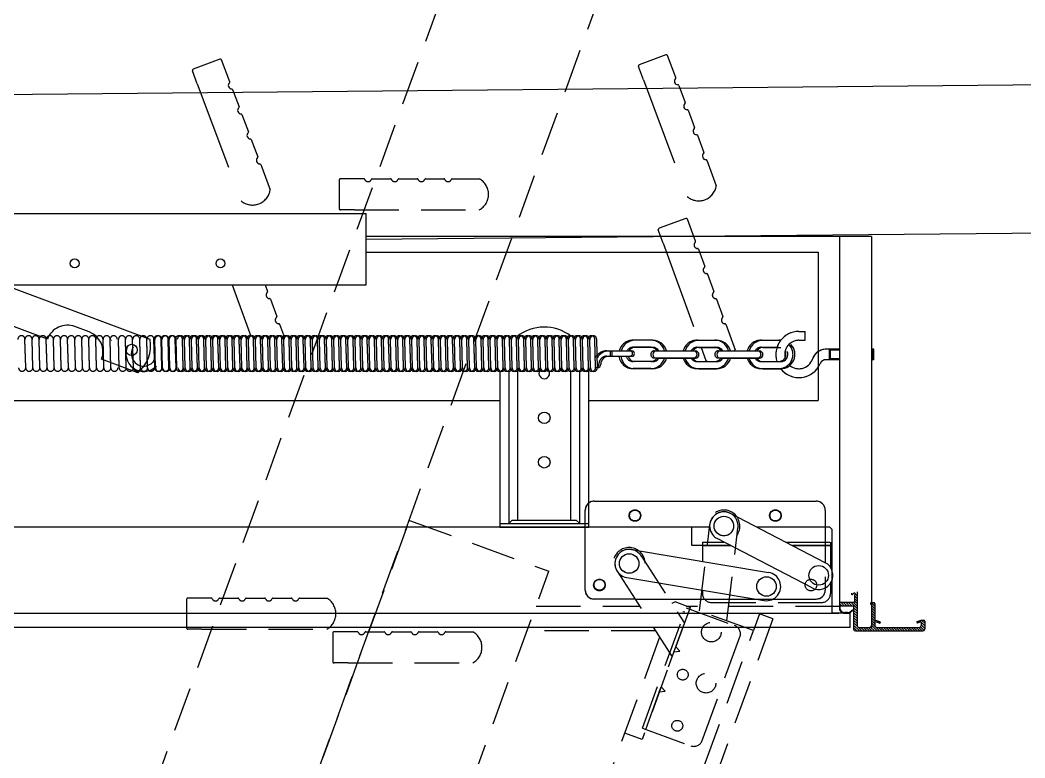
# Model space of a CAD drawing. Extents: x 216 to 4624, y 67 to 3629.
# Drawn here: x 3181 to 3746, y 2533 to 2948 of the extents above; entities that cross this region are included whole.
import ezdxf

# ---------------------------------------------------------------- set-up
doc = ezdxf.new("R2010")
doc.units = 0
doc.header["$LTSCALE"] = 100
doc.header["$MEASUREMENT"] = 0
doc.linetypes.add('DASHED', pattern=[0.75, 0.5, -0.25])
doc.linetypes.add('HIDDEN', pattern=[0.375, 0.25, -0.125])
doc.layers.get('0').update_dxf_attribs({"linetype": 'CONTINUOUS'})
doc.layers.add('SKJULT', color=7, linetype='HIDDEN')

msp = doc.modelspace()

# ---------------------------------------------------------------- linework, layer by layer
at = {"color": 7}
for p, q in [((3544.49, 2928.12), (3529.51, 2922.51)), ((3293.5, 2925.77), (3278.52, 2920.15)), ((3299.09, 2913), (3294.47, 2925.33)), ((3550.08, 2915.35), (3545.46, 2927.68)), ((4622.99, 2919.33), (3028.48, 2904.39)), ((3280.84, 2911.82), (3278.08, 2919.19)), ((3531.83, 2914.17), (3529.07, 2921.54)), ((3073.87, 2838.82), (3375.89, 2838.82)), ((3375.89, 2798.82), (3375.89, 2838.82)), ((4623.77, 2835.94), (3375.95, 2824.24)), ((3555.69, 2836.08), (3540.66, 2830.6)), ((3561.16, 2823.25), (3556.65, 2835.63)), ((3542.9, 2822.25), (3540.21, 2829.64)), ((3660.09, 2825.99), (3375.89, 2825.99)), ((3642.09, 2825.99), (3642.09, 2619.99)), ((3660.09, 2825.99), (3660.09, 2605.99)), ((3375.89, 2817.18), (3630.06, 2817.18)), ((3630.06, 2817.18), (3630.06, 2733.78)), ((3254.35, 2768.01), (3147.91, 2807.77)), ((3171.87, 2798.82), (3375.89, 2798.82)), ((3196.56, 2768.25), (3142.13, 2788.58)), ((3619.35, 2772.59), (3622.85, 2772.59)), ((3622.85, 2767.59), (3622.85, 2772.59)), ((3257.37, 2752.03), (3256.97, 2768.03)), ((3261.36, 2752.1), (3260.97, 2768.1)), ((3261.37, 2752.03), (3260.97, 2768.03)), ((3265.36, 2752.1), (3264.97, 2768.1)), ((3269.37, 2752.03), (3268.97, 2768.03)), ((3273.99, 2752.1), (3273.6, 2768.1)), ((3273.99, 2752.03), (3273.6, 2768.03)), ((3277.99, 2752.1), (3277.6, 2768.1)), ((3281.99, 2752.1), (3281.6, 2768.1)), ((3281.99, 2752.03), (3281.6, 2768.03)), ((3285.99, 2752.1), (3285.6, 2768.1)), ((3285.99, 2752.03), (3285.6, 2768.03)), ((3289.99, 2752.1), (3289.6, 2768.1)), ((3289.99, 2752.03), (3289.6, 2768.03)), ((3293.99, 2752.1), (3293.6, 2768.1)), ((3293.99, 2752.03), (3293.6, 2768.03)), ((3297.99, 2752.1), (3297.6, 2768.1)), ((3297.99, 2752.03), (3297.6, 2768.03)), ((3301.99, 2752.1), (3301.6, 2768.1)), ((3301.99, 2752.03), (3301.6, 2768.03)), ((3305.99, 2752.1), (3305.6, 2768.1)), ((3305.99, 2752.03), (3305.6, 2768.03)), ((3309.99, 2752.1), (3309.6, 2768.1)), ((3309.99, 2752.03), (3309.6, 2768.03)), ((3313.99, 2752.1), (3313.6, 2768.1)), ((3313.99, 2752.03), (3313.6, 2768.03)), ((3317.99, 2752.1), (3317.6, 2768.1)), ((3317.99, 2752.03), (3317.6, 2768.03)), ((3321.99, 2752.1), (3321.6, 2768.1)), ((3321.99, 2752.03), (3321.6, 2768.03)), ((3325.99, 2752.1), (3325.6, 2768.1)), ((3325.99, 2752.03), (3325.6, 2768.03)), ((3329.99, 2752.1), (3329.6, 2768.1)), ((3329.99, 2752.03), (3329.6, 2768.03)), ((3333.99, 2752.1), (3333.6, 2768.1)), ((3333.99, 2752.03), (3333.6, 2768.03)), ((3337.99, 2752.1), (3337.6, 2768.1)), ((3337.99, 2752.03), (3337.6, 2768.03)), ((3341.99, 2752.1), (3341.6, 2768.1)), ((3341.99, 2752.03), (3341.6, 2768.03)), ((3345.99, 2752.1), (3345.6, 2768.1)), ((3345.99, 2752.03), (3345.6, 2768.03)), ((3349.99, 2752.1), (3349.6, 2768.1)), ((3349.99, 2752.03), (3349.6, 2768.03)), ((3353.99, 2752.1), (3353.6, 2768.1)), ((3353.99, 2752.03), (3353.6, 2768.03)), ((3357.99, 2752.1), (3357.6, 2768.1)), ((3357.99, 2752.03), (3357.6, 2768.03)), ((3361.99, 2752.1), (3361.6, 2768.1)), ((3361.99, 2752.03), (3361.6, 2768.03)), ((3365.99, 2752.1), (3365.6, 2768.1)), ((3365.99, 2752.03), (3365.6, 2768.03)), ((3369.99, 2752.1), (3369.6, 2768.1)), ((3369.99, 2752.03), (3369.6, 2768.03)), ((3373.99, 2752.1), (3373.6, 2768.1)), ((3373.99, 2752.03), (3373.6, 2768.03)), ((3377.99, 2752.1), (3377.6, 2768.1)), ((3377.99, 2752.03), (3377.6, 2768.03)), ((3381.99, 2752.1), (3381.6, 2768.1)), ((3381.99, 2752.03), (3381.6, 2768.03)), ((3385.99, 2752.1), (3385.6, 2768.1)), ((3385.99, 2752.03), (3385.6, 2768.03)), ((3389.99, 2752.1), (3389.6, 2768.1)), ((3389.99, 2752.03), (3389.6, 2768.03)), ((3393.99, 2752.1), (3393.6, 2768.1)), ((3393.99, 2752.03), (3393.6, 2768.03)), ((3397.99, 2752.1), (3397.6, 2768.1)), ((3397.99, 2752.03), (3397.6, 2768.03)), ((3401.99, 2752.1), (3401.6, 2768.1)), ((3401.99, 2752.03), (3401.6, 2768.03)), ((3405.99, 2752.1), (3405.6, 2768.1)), ((3405.99, 2752.03), (3405.6, 2768.03)), ((3409.99, 2752.1), (3409.6, 2768.1)), ((3409.99, 2752.03), (3409.6, 2768.03)), ((3413.99, 2752.1), (3413.6, 2768.1)), ((3413.99, 2752.03), (3413.6, 2768.03)), ((3417.99, 2752.1), (3417.6, 2768.1)), ((3417.99, 2752.03), (3417.6, 2768.03)), ((3421.99, 2752.1), (3421.6, 2768.1)), ((3421.99, 2752.03), (3421.6, 2768.03)), ((3425.99, 2752.1), (3425.6, 2768.1)), ((3425.99, 2752.03), (3425.6, 2768.03)), ((3429.99, 2752.1), (3429.6, 2768.1)), ((3429.99, 2752.03), (3429.6, 2768.03)), ((3433.99, 2752.1), (3433.6, 2768.1)), ((3433.99, 2752.03), (3433.6, 2768.03)), ((3437.99, 2752.1), (3437.6, 2768.1)), ((3437.99, 2752.03), (3437.6, 2768.03)), ((3441.99, 2752.1), (3441.6, 2768.1)), ((3441.99, 2752.03), (3441.6, 2768.03)), ((3445.99, 2752.1), (3445.6, 2768.1)), ((3445.99, 2752.03), (3445.6, 2768.03)), ((3449.99, 2752.1), (3449.6, 2768.1)), ((3449.99, 2752.03), (3449.6, 2768.03)), ((3453.99, 2752.1), (3453.6, 2768.1)), ((3453.99, 2752.03), (3453.6, 2768.03)), ((3457.99, 2752.1), (3457.6, 2768.1)), ((3457.99, 2752.03), (3457.6, 2768.03)), ((3461.99, 2752.1), (3461.6, 2768.1)), ((3461.99, 2752.03), (3461.6, 2768.03)), ((3465.99, 2752.1), (3465.6, 2768.1)), ((3465.99, 2752.03), (3465.6, 2768.03)), ((3469.99, 2752.1), (3469.6, 2768.1)), ((3469.99, 2752.03), (3469.6, 2768.03)), ((3473.99, 2752.1), (3473.6, 2768.1)), ((3473.99, 2752.03), (3473.6, 2768.03)), ((3477.99, 2752.1), (3477.6, 2768.1)), ((3477.99, 2752.03), (3477.6, 2768.03)), ((3481.99, 2752.1), (3481.6, 2768.1)), ((3481.99, 2752.03), (3481.6, 2768.03)), ((3485.99, 2752.1), (3485.6, 2768.1)), ((3485.99, 2752.03), (3485.6, 2768.03)), ((3489.99, 2752.1), (3489.6, 2768.1)), ((3489.99, 2752.03), (3489.6, 2768.03)), ((3493.99, 2752.1), (3493.6, 2768.1)), ((3493.99, 2752.03), (3493.6, 2768.03)), ((3497.99, 2752.1), (3497.6, 2768.1)), ((3497.99, 2752.03), (3497.6, 2768.03)), ((3501.99, 2752.1), (3501.6, 2768.1)), ((3501.99, 2752.03), (3501.6, 2768.03)), ((3505.99, 2752.1), (3505.6, 2768.1)), ((3505.99, 2752.03), (3505.6, 2768.03)), ((3537.08, 2767.57), (3527.08, 2767.57)), ((3563.08, 2767.57), (3573.08, 2767.57)), ((3599.08, 2767.57), (3609.08, 2767.57)), ((3619.35, 2767.59), (3622.85, 2767.59)), ((3512.39, 2761.6), (3525.33, 2761.6)), ((3512.39, 2758.6), (3525.33, 2758.6)), ((3514.33, 2758.6), (3514.33, 2761.6)), ((3537.08, 2763.57), (3527.08, 2763.57)), ((3539.08, 2761.57), (3561.08, 2761.57)), ((3563.08, 2763.57), (3573.08, 2763.57)), ((3575.08, 2761.57), (3597.08, 2761.57)), ((3599.08, 2763.57), (3609.08, 2763.57)), ((3636.38, 2762.59), (3634.69, 2762.59)), ((3641.89, 2762.59), (3636.38, 2762.59)), ((3636.88, 2762.09), (3636.38, 2762.59)), ((3636.38, 2762.59), (3636.38, 2756.59)), ((3641.89, 2762.09), (3636.88, 2762.09)), ((3636.88, 2762.09), (3636.88, 2757.09)), ((3661.38, 2762.59), (3659.89, 2762.59)), ((3660.88, 2762.09), (3659.89, 2762.09)), ((3660.88, 2762.09), (3661.38, 2762.59)), ((3660.88, 2757.09), (3660.88, 2762.09)), ((3661.38, 2756.59), (3661.38, 2762.59)), ((3247.36, 2749.28), (3227.01, 2756.88)), ((3537.08, 2755.57), (3527.08, 2755.57)), ((3539.08, 2757.57), (3561.08, 2757.57)), ((3563.08, 2755.57), (3573.08, 2755.57)), ((3575.08, 2757.57), (3597.08, 2757.57)), ((3599.08, 2755.57), (3609.08, 2755.57)), ((3627.16, 2757.88), (3627.16, 2757.88)), ((3631.42, 2754.77), (3631.3, 2754.49)), ((3641.89, 2756.59), (3634.18, 2756.59)), ((3636.88, 2757.09), (3636.38, 2756.59)), ((3641.89, 2757.09), (3636.88, 2757.09)), ((3660.88, 2757.09), (3659.89, 2757.09)), ((3661.38, 2756.59), (3659.89, 2756.59)), ((3660.88, 2757.09), (3661.38, 2756.59)), ((3451.06, 2749.98), (3451.06, 2662.48)), ((3456.06, 2749.98), (3456.06, 2664.48)), ((3461.06, 2749.98), (3461.06, 2666.48)), ((3491.06, 2666.48), (3491.06, 2749.98)), ((3496.06, 2664.48), (3496.06, 2749.98)), ((3501.06, 2662.48), (3501.06, 2749.98)), ((3537.08, 2751.57), (3527.08, 2751.57)), ((3563.08, 2751.57), (3573.08, 2751.57)), ((3599.08, 2751.57), (3609.08, 2751.57)), ((3020.09, 2733.78), (3451.06, 2733.78)), ((3501.06, 2733.78), (3630.06, 2733.78)), ((3504.09, 2677.03), (3629.09, 2677.03)), ((3499.09, 2627.03), (3499.09, 2672.03)), ((3634.09, 2672.03), (3634.09, 2642.48)), ((3569.12, 2662.48), (2508.47, 2662.48)), ((3451.06, 2664.48), (3501.06, 2664.48)), ((3451.06, 2662.48), (3501.06, 2662.48)), ((3456.06, 2664.48), (3458.06, 2666.48)), ((3458.06, 2666.48), (3494.06, 2666.48)), ((3496.06, 2664.48), (3494.06, 2666.48)), ((3636.65, 2662.48), (3595.62, 2662.48)), ((3638.06, 2661.07), (3636.65, 2662.48)), ((3638.06, 2614.08), (3638.06, 2661.07)), ((3634.09, 2628.24), (3634.09, 2627.03)), ((3649.42, 2624.66), (3650.27, 2625.37)), ((3650.56, 2624.25), (3650.56, 2620.08)), ((3652.06, 2622.33), (3650.56, 2623.83)), ((3652.06, 2623.74), (3651.02, 2624.78)), ((3652.06, 2626.08), (3652.06, 2607.08)), ((3527.2, 2622.03), (3504.09, 2622.03)), ((3642.06, 2619.83), (3642.06, 2617.08)), ((3643.58, 2618.08), (3642.06, 2619.6)), ((3642.36, 2617.89), (3642.06, 2618.19)), ((3650.06, 2618.08), (3642.06, 2618.08)), ((3650.56, 2620.08), (3642.31, 2620.08)), ((3642.36, 2618.08), (3642.36, 2617.08)), ((3644.99, 2618.08), (3642.99, 2620.08)), ((3646.41, 2618.08), (3644.41, 2620.08)), ((3647.82, 2618.08), (3645.82, 2620.08)), ((3649.24, 2618.08), (3647.24, 2620.08)), ((3652.06, 2616.67), (3648.65, 2620.08)), ((3652.06, 2618.09), (3650.06, 2620.08)), ((3650.06, 2618.08), (3650.06, 2605.08)), ((3652.06, 2615.26), (3650.06, 2617.26)), ((3652.06, 2620.91), (3650.56, 2622.41)), ((3652.06, 2619.5), (3650.56, 2621)), ((3659.56, 2619.48), (3659.56, 2619.33)), ((3659.98, 2620.01), (3659.63, 2619.65)), ((3659.81, 2619.08), (3660.06, 2619.08)), ((3662.06, 2617.99), (3660.01, 2620.03)), ((3660.06, 2619.08), (3660.06, 2607.08)), ((3662.06, 2616.57), (3660.06, 2618.57)), ((3660.16, 2620.08), (3661.56, 2620.08)), ((3662.06, 2619.4), (3661.38, 2620.08)), ((3662.06, 2619.58), (3662.06, 2610.45)), ((3648.06, 2614.08), (3638.06, 2614.08)), ((3642.45, 2616.38), (3642.07, 2616.75)), ((3644.73, 2614.1), (3644.36, 2614.47)), ((3646.6, 2614.38), (3645.06, 2614.38)), ((3646.6, 2614.08), (3645.06, 2614.08)), ((3646.16, 2614.08), (3645.86, 2614.38)), ((3647.46, 2614.2), (3647.21, 2614.44)), ((3648.06, 2606.08), (3648.06, 2614.08)), ((3648.43, 2614.64), (3648.22, 2614.86)), ((3649.19, 2615.29), (3648.98, 2615.51)), ((3652.06, 2613.84), (3650.06, 2615.84)), ((3652.06, 2612.43), (3650.06, 2614.43)), ((3652.06, 2611.02), (3650.06, 2613.02)), ((3652.06, 2609.6), (3650.06, 2611.6)), ((3662.06, 2615.16), (3660.06, 2617.16)), ((3662.06, 2613.74), (3660.06, 2615.74)), ((3662.06, 2612.33), (3660.06, 2614.33)), ((3662.06, 2610.91), (3660.06, 2612.91)), ((3648.06, 2606.08), (2497.06, 2606.08)), ((3652.06, 2608.19), (3650.06, 2610.19)), ((3652.13, 2606.7), (3650.06, 2608.77)), ((3653.34, 2604.08), (3650.06, 2607.36)), ((3651.92, 2604.08), (3650.06, 2605.94)), ((3654.75, 2604.08), (3652.67, 2606.16)), ((3653.06, 2606.08), (3659.06, 2606.08)), ((3656.16, 2604.08), (3654.16, 2606.08)), ((3657.58, 2604.08), (3655.58, 2606.08)), ((3658.99, 2604.08), (3656.99, 2606.08)), ((3660.41, 2604.08), (3658.41, 2606.08)), ((3661.82, 2604.08), (3659.64, 2606.26)), ((3662.35, 2609.21), (3660.06, 2611.5)), ((3662.06, 2608.09), (3660.06, 2610.09)), ((3664.65, 2604.08), (3660.06, 2608.67)), ((3663.24, 2604.08), (3660.06, 2607.26)), ((3662.06, 2608.96), (3662.06, 2607.08)), ((3664.71, 2608.5), (3662.38, 2609.2)), ((3664.93, 2609.22), (3662.41, 2609.97)), ((3663.06, 2606.08), (3687.06, 2606.08)), ((3664.37, 2608.6), (3663.25, 2609.72)), ((3666.06, 2604.08), (3664.06, 2606.08)), ((3665.09, 2608.91), (3665.02, 2608.67)), ((3667.48, 2604.08), (3665.48, 2606.08)), ((3668.89, 2604.08), (3666.89, 2606.08)), ((3670.31, 2604.08), (3668.31, 2606.08)), ((3671.72, 2604.08), (3669.72, 2606.08)), ((3673.14, 2604.08), (3671.14, 2606.08)), ((3674.55, 2604.08), (3672.55, 2606.08)), ((3675.96, 2604.08), (3673.96, 2606.08)), ((3677.38, 2604.08), (3675.38, 2606.08)), ((3678.79, 2604.08), (3676.79, 2606.08)), ((3680.21, 2604.08), (3678.21, 2606.08)), ((3681.62, 2604.08), (3679.62, 2606.08)), ((3683.03, 2604.08), (3681.03, 2606.08)), ((3684.45, 2604.08), (3682.45, 2606.08)), ((3685.86, 2604.08), (3683.86, 2606.08)), ((3687.28, 2604.08), (3685.28, 2606.08)), ((3685.63, 2609.09), (3685.7, 2608.85)), ((3685.8, 2609.4), (3688.06, 2610.08)), ((3686.01, 2608.68), (3687.74, 2609.2)), ((3686.71, 2608.89), (3686.11, 2609.49)), ((3688.69, 2604.08), (3686.69, 2606.08)), ((3687.8, 2609.21), (3687.19, 2609.82)), ((3689.79, 2604.4), (3687.79, 2606.4)), ((3688.06, 2610.08), (3689.56, 2610.08)), ((3688.06, 2608.96), (3688.06, 2607.08)), ((3690.06, 2606.96), (3688.06, 2608.96)), ((3690.06, 2605.54), (3688.06, 2607.54)), ((3690.06, 2608.37), (3688.35, 2610.08)), ((3689.93, 2609.91), (3689.89, 2609.95)), ((3690.06, 2609.58), (3690.06, 2605.08)), ((3651.06, 2604.08), (3689.06, 2604.08))]:
    msp.add_line(p, q, dxfattribs=at)
at = {"color": 7, "linetype": 'DASHED'}
for p, q in [((3280.84, 2911.82), (3305.48, 2846.06)), ((3531.83, 2914.17), (3556.46, 2848.41)), ((3300.72, 2908.63), (3304.35, 2898.95)), ((3551.71, 2910.98), (3555.34, 2901.3)), ((3305.99, 2894.58), (3309.61, 2884.9)), ((3556.97, 2896.94), (3560.6, 2887.26)), ((3311.25, 2880.54), (3314.87, 2870.86)), ((3562.24, 2882.89), (3565.86, 2873.21)), ((3316.51, 2866.49), (3321.86, 2852.2)), ((3567.5, 2868.84), (3572.85, 2854.55)), ((3542.9, 2822.25), (3562.8, 2767.56)), ((3562.75, 2818.87), (3566.29, 2809.16)), ((3567.88, 2804.78), (3571.42, 2795.06)), ((3300.43, 2798.82), (3310.94, 2769.95)), ((3319.05, 2798.82), (3320.42, 2795.06)), ((3322.01, 2790.68), (3325.55, 2780.97)), ((3573.01, 2790.68), (3576.55, 2780.97)), ((3327.14, 2776.58), (3329.88, 2769.08)), ((3578.14, 2776.58), (3583.36, 2762.25)), ((3564.26, 2763.57), (3566.92, 2756.26))]:
    msp.add_line(p, q, dxfattribs=at)
at = {"color": 7, "linetype": 'HIDDEN'}
for p, q in [((3360.68, 2857.66), (3360.68, 2841.66)), ((3374.6, 2858.41), (3361.43, 2858.41)), ((3379.26, 2858.41), (3389.6, 2858.41)), ((3394.26, 2858.41), (3404.6, 2858.41)), ((3409.26, 2858.41), (3419.6, 2858.41)), ((3424.26, 2858.41), (3439.52, 2858.41)), ((3369.3, 2840.91), (3361.43, 2840.91)), ((3369.3, 2840.91), (3439.52, 2840.91)), ((3619.35, 2772.59), (3622.85, 2772.59)), ((3622.85, 2767.59), (3622.85, 2772.59)), ((3272.9, 2752.11), (3272.5, 2768.1)), ((3276.9, 2752.11), (3276.5, 2768.1)), ((3304.9, 2752.18), (3304.5, 2768.17)), ((3304.9, 2752.11), (3304.5, 2768.1)), ((3308.9, 2752.18), (3308.5, 2768.17)), ((3308.9, 2752.11), (3308.5, 2768.1)), ((3312.9, 2752.18), (3312.5, 2768.17)), ((3312.9, 2752.11), (3312.5, 2768.1)), ((3316.9, 2752.18), (3316.5, 2768.17)), ((3316.9, 2752.11), (3316.5, 2768.1)), ((3320.9, 2752.18), (3320.5, 2768.17)), ((3320.9, 2752.11), (3320.5, 2768.1)), ((3324.9, 2752.18), (3324.5, 2768.17)), ((3324.9, 2752.11), (3324.5, 2768.1)), ((3328.9, 2752.18), (3328.5, 2768.17)), ((3328.9, 2752.11), (3328.5, 2768.1)), ((3332.9, 2752.18), (3332.5, 2768.17)), ((3332.9, 2752.11), (3332.5, 2768.1)), ((3336.9, 2752.18), (3336.5, 2768.17)), ((3336.9, 2752.11), (3336.5, 2768.1)), ((3340.9, 2752.18), (3340.5, 2768.17)), ((3340.9, 2752.11), (3340.5, 2768.1)), ((3344.9, 2752.18), (3344.5, 2768.17)), ((3344.9, 2752.11), (3344.5, 2768.1)), ((3348.9, 2752.18), (3348.5, 2768.17)), ((3348.9, 2752.11), (3348.5, 2768.1)), ((3352.9, 2752.18), (3352.5, 2768.17)), ((3352.9, 2752.11), (3352.5, 2768.1)), ((3356.9, 2752.18), (3356.5, 2768.17)), ((3356.9, 2752.11), (3356.5, 2768.1)), ((3360.9, 2752.18), (3360.5, 2768.17)), ((3360.9, 2752.11), (3360.5, 2768.1)), ((3364.9, 2752.18), (3364.5, 2768.17)), ((3364.9, 2752.11), (3364.5, 2768.1)), ((3368.9, 2752.18), (3368.5, 2768.17)), ((3368.9, 2752.11), (3368.5, 2768.1)), ((3372.9, 2752.18), (3372.5, 2768.17)), ((3372.9, 2752.11), (3372.5, 2768.1)), ((3376.9, 2752.18), (3376.5, 2768.17)), ((3376.9, 2752.11), (3376.5, 2768.1)), ((3380.9, 2752.18), (3380.5, 2768.17)), ((3380.9, 2752.11), (3380.5, 2768.1)), ((3384.9, 2752.18), (3384.5, 2768.17)), ((3384.9, 2752.11), (3384.5, 2768.1)), ((3388.9, 2752.18), (3388.5, 2768.17)), ((3388.9, 2752.11), (3388.5, 2768.1)), ((3392.9, 2752.18), (3392.5, 2768.17)), ((3392.9, 2752.11), (3392.5, 2768.1)), ((3396.9, 2752.18), (3396.5, 2768.17)), ((3396.9, 2752.11), (3396.5, 2768.1)), ((3400.9, 2752.18), (3400.5, 2768.17)), ((3400.9, 2752.11), (3400.5, 2768.1)), ((3404.9, 2752.18), (3404.5, 2768.17)), ((3404.9, 2752.11), (3404.5, 2768.1)), ((3408.9, 2752.18), (3408.5, 2768.17)), ((3408.9, 2752.11), (3408.5, 2768.1)), ((3412.9, 2752.18), (3412.5, 2768.17)), ((3412.9, 2752.11), (3412.5, 2768.1)), ((3416.9, 2752.18), (3416.5, 2768.17)), ((3416.9, 2752.11), (3416.5, 2768.1)), ((3420.9, 2752.18), (3420.5, 2768.17)), ((3420.9, 2752.11), (3420.5, 2768.1)), ((3424.9, 2752.18), (3424.5, 2768.17)), ((3424.9, 2752.11), (3424.5, 2768.1)), ((3428.9, 2752.18), (3428.5, 2768.17)), ((3428.9, 2752.11), (3428.5, 2768.1)), ((3432.9, 2752.18), (3432.5, 2768.17)), ((3432.9, 2752.11), (3432.5, 2768.1)), ((3436.9, 2752.18), (3436.5, 2768.17)), ((3436.9, 2752.11), (3436.5, 2768.1)), ((3440.9, 2752.18), (3440.5, 2768.17)), ((3440.9, 2752.11), (3440.5, 2768.1)), ((3444.9, 2752.18), (3444.5, 2768.17)), ((3444.9, 2752.11), (3444.5, 2768.1)), ((3448.9, 2752.18), (3448.5, 2768.17)), ((3448.9, 2752.11), (3448.5, 2768.1)), ((3452.9, 2752.18), (3452.5, 2768.17)), ((3452.9, 2752.11), (3452.5, 2768.1)), ((3456.9, 2752.18), (3456.5, 2768.17)), ((3456.9, 2752.11), (3456.5, 2768.1)), ((3460.9, 2752.18), (3460.5, 2768.17)), ((3460.9, 2752.11), (3460.5, 2768.1)), ((3464.9, 2752.18), (3464.5, 2768.17)), ((3464.9, 2752.11), (3464.5, 2768.1)), ((3468.9, 2752.18), (3468.5, 2768.17)), ((3468.9, 2752.11), (3468.5, 2768.1)), ((3472.9, 2752.18), (3472.5, 2768.17)), ((3472.9, 2752.11), (3472.5, 2768.1)), ((3476.9, 2752.18), (3476.5, 2768.17)), ((3476.9, 2752.11), (3476.5, 2768.1)), ((3480.9, 2752.18), (3480.5, 2768.17)), ((3480.9, 2752.11), (3480.5, 2768.1)), ((3484.9, 2752.18), (3484.5, 2768.17)), ((3484.9, 2752.11), (3484.5, 2768.1)), ((3488.9, 2752.18), (3488.5, 2768.17)), ((3488.9, 2752.11), (3488.5, 2768.1)), ((3492.9, 2752.18), (3492.5, 2768.17)), ((3492.9, 2752.11), (3492.5, 2768.1)), ((3496.9, 2752.18), (3496.5, 2768.17)), ((3496.9, 2752.11), (3496.5, 2768.1)), ((3500.9, 2752.18), (3500.5, 2768.17)), ((3500.9, 2752.11), (3500.5, 2768.1)), ((3504.9, 2752.18), (3504.5, 2768.17)), ((3504.9, 2752.11), (3504.5, 2768.1)), ((3535.99, 2767.64), (3525.99, 2767.64)), ((3561.99, 2767.64), (3571.99, 2767.64)), ((3597.99, 2767.64), (3607.99, 2767.64)), ((3619.35, 2767.59), (3622.85, 2767.59)), ((3511.3, 2761.68), (3524.24, 2761.68)), ((3511.3, 2758.68), (3524.24, 2758.68)), ((3513.24, 2758.68), (3513.24, 2761.68)), ((3535.99, 2763.64), (3525.99, 2763.64)), ((3537.99, 2761.64), (3559.99, 2761.64)), ((3561.99, 2763.64), (3571.99, 2763.64)), ((3573.99, 2761.64), (3595.99, 2761.64)), ((3597.99, 2763.64), (3607.99, 2763.64)), ((3636.38, 2762.59), (3634.69, 2762.59)), ((3641.89, 2762.59), (3636.38, 2762.59)), ((3636.88, 2762.09), (3636.38, 2762.59)), ((3636.38, 2762.59), (3636.38, 2756.59)), ((3641.89, 2762.09), (3636.88, 2762.09)), ((3636.88, 2762.09), (3636.88, 2757.09)), ((3661.38, 2762.59), (3659.89, 2762.59)), ((3660.88, 2762.09), (3659.89, 2762.09)), ((3660.88, 2762.09), (3661.38, 2762.59)), ((3660.88, 2757.09), (3660.88, 2762.09)), ((3661.38, 2756.59), (3661.38, 2762.59)), ((3535.99, 2755.64), (3525.99, 2755.64)), ((3537.99, 2757.64), (3559.99, 2757.64)), ((3561.99, 2755.64), (3571.99, 2755.64)), ((3573.99, 2757.64), (3595.99, 2757.64)), ((3597.99, 2755.64), (3607.99, 2755.64)), ((3627.16, 2757.88), (3627.16, 2757.88)), ((3631.42, 2754.77), (3631.3, 2754.49)), ((3641.89, 2756.59), (3634.18, 2756.59)), ((3636.88, 2757.09), (3636.38, 2756.59)), ((3641.89, 2757.09), (3636.88, 2757.09)), ((3660.88, 2757.09), (3659.89, 2757.09)), ((3661.38, 2756.59), (3659.89, 2756.59)), ((3660.88, 2757.09), (3661.38, 2756.59)), ((3535.99, 2751.64), (3525.99, 2751.64)), ((3561.99, 2751.64), (3571.99, 2751.64)), ((3597.99, 2751.64), (3607.99, 2751.64)), ((3504.09, 2677.03), (3629.09, 2677.03)), ((3499.09, 2627.03), (3499.09, 2672.03)), ((3634.09, 2672.03), (3634.09, 2627.03)), ((3527.2, 2622.03), (3504.09, 2622.03)), ((3580.3, 2622.03), (3629.09, 2622.03)), ((3642.06, 2619.83), (3642.06, 2617.08)), ((3643.58, 2618.08), (3642.06, 2619.6)), ((3642.36, 2617.89), (3642.06, 2618.19)), ((3642.36, 2618.08), (3642.36, 2617.08)), ((3644.99, 2618.08), (3642.99, 2620.08)), ((3646.41, 2618.08), (3644.41, 2620.08)), ((3469.97, 2614.08), (3532.35, 2614.08)), ((3579.36, 2614.08), (3645.06, 2614.08)), ((3642.45, 2616.38), (3642.07, 2616.75)), ((3644.73, 2614.1), (3644.36, 2614.47)), ((3646.6, 2614.38), (3645.06, 2614.38)), ((3646.6, 2614.08), (3645.06, 2614.08)), ((3646.16, 2614.08), (3645.86, 2614.38))]:
    msp.add_line(p, q, dxfattribs=at)
at = {"color": 7, "linetype": 'CONTINUOUS'}
for p, q in [((3219.97, 2772.32), (3212, 2775.29)), ((3634.14, 2642.46), (3580.79, 2670.19)), ((3626.76, 2628.26), (3573.41, 2655.99)), ((3525.13, 2649.88), (3602.25, 2636.99)), ((3522.49, 2634.1), (3599.82, 2621.17)), ((3527.2, 2622.03), (3594.7, 2622.03)), ((3604.84, 2622.03), (3629.09, 2622.03)), ((2507.06, 2614.08), (3638.06, 2614.08)), ((3645.06, 2614.08), (3648.06, 2614.08))]:
    msp.add_line(p, q, dxfattribs=at)
at = {"color": 7}
for centre, radius in [((3211.89, 2810.82), 2.5), ((3293.89, 2810.82), 2.5), ((3243.88, 2762.16), 3.15), ((3476.06, 2723.98), 3.25), ((3476.06, 2698.98), 3.25), ((3527.09, 2668.99), 3.25), ((3577.1, 2663.09), 5.5), ((3606.09, 2668.99), 3.25), ((3523.81, 2641.99), 5.5), ((3630.45, 2635.36), 5.5), ((3601.06, 2629.08), 5.5), ((3507.09, 2629.89), 3.25)]:
    msp.add_circle(centre, radius, dxfattribs=at)
at = {"color": 7, "linetype": 'HIDDEN'}
for centre, radius in [((3527.09, 2668.99), 3.25), ((3527.09, 2668.99), 3.05), ((3577.1, 2663.09), 5.5), ((3606.09, 2668.99), 3.25), ((3606.09, 2668.99), 3.05), ((3523.81, 2641.99), 5.5), ((3507.09, 2629.89), 3.25), ((3507.09, 2630.03), 3.05), ((3626.09, 2629.89), 3.25), ((3626.09, 2629.89), 3.25)]:
    msp.add_circle(centre, radius, dxfattribs=at)
at = {"color": 7}
for centre, radius, start, end in [((3544.75, 2927.42), 0.75, 20.5371, 110.5371), ((3293.77, 2925.07), 0.75, 20.5371, 110.5371), ((3529.77, 2921.81), 0.75, 110.5371, 200.5371), ((3278.78, 2919.45), 0.75, 110.5371, 200.5371), ((3555.95, 2835.37), 0.75, 20, 110), ((3540.91, 2829.9), 0.75, 110, 200), ((3207.81, 2764.05), 12, 69.5195, 159.5195), ((3215.77, 2761.08), 12, 339.5195, 69.5195), ((3258.97, 2768.06), 2, 1, 181), ((3262.97, 2768.06), 2, 1, 181), ((3266.97, 2768.06), 2, 1, 181), ((3271.6, 2768.06), 2, 1, 181), ((3275.6, 2768.06), 2, 1, 181), ((3279.6, 2768.06), 2, 1, 181), ((3283.6, 2768.06), 2, 1, 181), ((3287.6, 2768.06), 2, 1, 181), ((3291.6, 2768.06), 2, 1, 181), ((3295.6, 2768.06), 2, 1, 181), ((3299.6, 2768.06), 2, 1, 181), ((3303.6, 2768.06), 2, 1, 181), ((3307.6, 2768.06), 2, 1, 181), ((3311.6, 2768.06), 2, 1, 181), ((3315.6, 2768.06), 2, 1, 181), ((3319.6, 2768.06), 2, 1, 181), ((3323.6, 2768.06), 2, 1, 181), ((3327.6, 2768.06), 2, 1, 181), ((3331.6, 2768.06), 2, 1, 181), ((3335.6, 2768.06), 2, 1, 181), ((3339.6, 2768.06), 2, 1, 181), ((3343.6, 2768.06), 2, 1, 181), ((3347.6, 2768.06), 2, 1, 181), ((3351.6, 2768.06), 2, 1, 181), ((3355.6, 2768.06), 2, 1, 181), ((3359.6, 2768.06), 2, 1, 181), ((3363.6, 2768.06), 2, 1, 181), ((3367.6, 2768.06), 2, 1, 181), ((3371.6, 2768.06), 2, 1, 181), ((3375.6, 2768.06), 2, 1, 181), ((3379.6, 2768.06), 2, 1, 181), ((3383.6, 2768.06), 2, 1, 181), ((3387.6, 2768.06), 2, 1, 181), ((3391.6, 2768.06), 2, 1, 181), ((3395.6, 2768.06), 2, 1, 181), ((3399.6, 2768.06), 2, 1, 181), ((3403.6, 2768.06), 2, 1, 181), ((3407.6, 2768.06), 2, 1, 181), ((3411.6, 2768.06), 2, 1, 181), ((3415.6, 2768.06), 2, 1, 181), ((3419.6, 2768.06), 2, 1, 181), ((3423.6, 2768.06), 2, 1, 181), ((3427.6, 2768.06), 2, 1, 181), ((3431.6, 2768.06), 2, 1, 181), ((3435.6, 2768.06), 2, 1, 181), ((3439.6, 2768.06), 2, 1, 181), ((3443.6, 2768.06), 2, 1, 181), ((3447.6, 2768.06), 2, 1, 181), ((3451.6, 2768.06), 2, 1, 181), ((3455.6, 2768.06), 2, 1, 181), ((3459.6, 2768.06), 2, 1, 181), ((3476.06, 2749.98), 25, 53.1573, 127.8457), ((3463.6, 2768.06), 2, 1, 181), ((3467.6, 2768.06), 2, 1, 181), ((3471.6, 2768.06), 2, 1, 181), ((3475.6, 2768.06), 2, 1, 181), ((3479.6, 2768.06), 2, 1, 181), ((3483.6, 2768.06), 2, 1, 181), ((3487.6, 2768.06), 2, 1, 181), ((3491.6, 2768.06), 2, 1, 181), ((3495.6, 2768.06), 2, 1, 181), ((3499.6, 2768.06), 2, 1, 181), ((3503.6, 2768.06), 2, 1, 181), ((3619.35, 2759.59), 13, 90, 197.6807), ((3250.72, 2760.06), 10, 153.4038, 315.5083), ((3234.63, 2764.71), 20, 309.5195, 9.5195), ((3527.08, 2759.57), 8, 90, 165.2846), ((3537.08, 2759.57), 8, 14.4775, 90), ((3563.08, 2759.57), 8, 90, 165.5225), ((3573.08, 2759.57), 8, 14.4775, 90), ((3599.08, 2759.57), 8, 90, 165.5225), ((3607.99, 2759.64), 8, 82.135, 90), ((3609.08, 2759.57), 8, 270, 44.5036), ((3619.35, 2759.59), 8, 90, 192.8106), ((3250.72, 2760.06), 7, 147.7451, 337.8123), ((3512.39, 2754.1), 7.5, 90, 150.7099), ((3512.39, 2754.1), 4.5, 90, 180.6154), ((3527.08, 2759.57), 8, 186.9488, 270), ((3527.08, 2759.57), 4, 194.0025, 270), ((3527.08, 2759.57), 4, 90, 149.467), ((3525.33, 2760.1), 1.5, 270, 90), ((3537.08, 2759.57), 4, 30, 90), ((3539.08, 2759.57), 2, 90, 270), ((3563.08, 2759.57), 4, 90, 150), ((3561.08, 2759.57), 2, 270, 90), ((3573.08, 2759.57), 4, 30, 90), ((3575.08, 2759.57), 2, 90, 270), ((3599.08, 2759.57), 4, 90, 150), ((3597.08, 2759.57), 2, 270, 90), ((3609.08, 2759.57), 4, 270, 26.6327), ((3634.69, 2754.39), 8.2, 90, 161.2773), ((3505.89, 2754.07), 2, 272.7915, 1), ((3537.08, 2759.57), 8, 270, 345.5225), ((3537.08, 2759.57), 4, 270, 330), ((3563.08, 2759.57), 8, 194.4775, 270), ((3563.08, 2759.57), 4, 210, 270), ((3573.08, 2759.57), 8, 270, 345.5225), ((3573.08, 2759.57), 4, 270, 330), ((3599.08, 2759.57), 8, 194.4775, 270), ((3599.08, 2759.57), 4, 210, 270), ((3619.35, 2759.59), 13, 217.3266, 336.8718), ((3619.35, 2759.59), 8, 224.5036, 341.2773), ((3634.18, 2753.59), 3, 90, 156.8718), ((3259.37, 2752.07), 2, 181, 1), ((3263.37, 2752.07), 2, 181, 1), ((3267.37, 2752.07), 2, 181, 1), ((3271.99, 2752.07), 2, 181, 1), ((3275.99, 2752.07), 2, 181, 1), ((3279.99, 2752.07), 2, 181, 1), ((3283.99, 2752.07), 2, 181, 1), ((3287.99, 2752.07), 2, 181, 1), ((3291.99, 2752.07), 2, 181, 1), ((3295.99, 2752.07), 2, 181, 1), ((3299.99, 2752.07), 2, 181, 1), ((3303.99, 2752.07), 2, 181, 1), ((3307.99, 2752.07), 2, 181, 1), ((3311.99, 2752.07), 2, 181, 1), ((3315.99, 2752.07), 2, 181, 1), ((3319.99, 2752.07), 2, 181, 1), ((3323.99, 2752.07), 2, 181, 1), ((3327.99, 2752.07), 2, 181, 1), ((3331.99, 2752.07), 2, 181, 1), ((3335.99, 2752.07), 2, 181, 1), ((3339.99, 2752.07), 2, 181, 1), ((3343.99, 2752.07), 2, 181, 1), ((3347.99, 2752.07), 2, 181, 1), ((3351.99, 2752.07), 2, 181, 1), ((3355.99, 2752.07), 2, 181, 1), ((3359.99, 2752.07), 2, 181, 1), ((3363.99, 2752.07), 2, 181, 1), ((3367.99, 2752.07), 2, 181, 1), ((3371.99, 2752.07), 2, 181, 1), ((3375.99, 2752.07), 2, 181, 1), ((3379.99, 2752.07), 2, 181, 1), ((3383.99, 2752.07), 2, 181, 1), ((3387.99, 2752.07), 2, 181, 1), ((3391.99, 2752.07), 2, 181, 1), ((3395.99, 2752.07), 2, 181, 1), ((3399.99, 2752.07), 2, 181, 1), ((3403.99, 2752.07), 2, 181, 1), ((3407.99, 2752.07), 2, 181, 1), ((3411.99, 2752.07), 2, 181, 1), ((3415.99, 2752.07), 2, 181, 1), ((3419.99, 2752.07), 2, 181, 1), ((3423.99, 2752.07), 2, 181, 1), ((3427.99, 2752.07), 2, 181, 1), ((3431.99, 2752.07), 2, 181, 1), ((3435.99, 2752.07), 2, 181, 1), ((3439.99, 2752.07), 2, 181, 1), ((3443.99, 2752.07), 2, 181, 1), ((3447.99, 2752.07), 2, 181, 1), ((3451.99, 2752.07), 2, 181, 1), ((3476.06, 2749.98), 25, 179.2697, 180), ((3455.99, 2752.07), 2, 181, 1), ((3476.06, 2749.98), 20, 179.7448, 180), ((3459.99, 2752.07), 2, 181, 1), ((3476.06, 2749.98), 15, 178.4763, 180), ((3463.99, 2752.07), 2, 181, 1), ((3467.99, 2752.07), 2, 181, 1), ((3471.99, 2752.07), 2, 181, 1), ((3476.06, 2748.98), 3, 129.5346, 52.899), ((3475.99, 2752.07), 2, 181, 1), ((3479.99, 2752.07), 2, 181, 1), ((3483.99, 2752.07), 2, 181, 1), ((3487.99, 2752.07), 2, 181, 1), ((3491.99, 2752.07), 2, 181, 1), ((3476.06, 2749.98), 15, 360, 1.2282), ((3495.99, 2752.07), 2, 181, 1), ((3476.06, 2749.98), 20, 360, 0.2552), ((3499.99, 2752.07), 2, 181, 1), ((3476.06, 2749.98), 25, 360, 0.902), ((3503.99, 2752.07), 2, 181, 1), ((3504.09, 2672.03), 5, 90, 180), ((3629.09, 2672.03), 5, 0, 90), ((3577.1, 2663.09), 8, 58.7742, 238.7742), ((3504.09, 2627.03), 5, 180, 270), ((3629.09, 2627.03), 5, 270, 0), ((3649.18, 2624.95), 0.375, 129.6616, 309.6616), ((3650.56, 2624.96), 0.5, 289.4712, 124.7965), ((3650.81, 2624.25), 0.25, 109.4712, 180), ((3642.31, 2619.83), 0.25, 90, 180), ((3659.81, 2619.48), 0.25, 135, 180), ((3659.81, 2619.33), 0.25, 180, 270), ((3660.16, 2619.83), 0.25, 90, 135), ((3661.56, 2619.58), 0.5, 0, 90), ((3645.06, 2617.08), 3, 180, 270), ((3645.06, 2617.08), 2.7, 180, 270), ((3646.6, 2617.38), 3, 270, 319.4033), ((3646.6, 2617.38), 3.3, 270, 319.0865), ((3649.56, 2614.7), 1, 60, 133.1462), ((3649.56, 2614.7), 0.7, 44.4153, 131.9548), ((3653.06, 2607.08), 1, 180, 270), ((3659.06, 2607.08), 1, 270, 0), ((3662.56, 2610.45), 0.5, 180, 253.3008), ((3662.31, 2608.96), 0.25, 73.3008, 180), ((3663.06, 2607.08), 1, 180, 270), ((3664.78, 2608.74), 0.25, 253.3008, 343.3008), ((3664.85, 2608.98), 0.25, 343.3008, 73.3008), ((3685.87, 2609.16), 0.25, 106.6992, 196.6992), ((3685.94, 2608.92), 0.25, 196.6992, 286.6992), ((3687.06, 2607.08), 1, 270, 360), ((3687.81, 2608.96), 0.25, 0, 106.6992), ((3689.56, 2609.58), 0.5, 360, 90), ((3651.06, 2605.08), 1, 180, 270), ((3689.06, 2605.08), 1, 270, 360)]:
    msp.add_arc(centre, radius, start, end, dxfattribs=at)
at = {"color": 7, "linetype": 'CONTINUOUS'}
for centre, radius, start, end in [((3300.28, 2910.95), 2, 131.6373, 269.4369), ((3298.62, 2912.82), 0.5, 311.6373, 20.5371), ((3551.27, 2913.31), 2, 131.6373, 269.4369), ((3549.61, 2915.17), 0.5, 311.6373, 20.5371), ((3551.24, 2910.81), 0.5, 20.5371, 89.4369), ((3300.26, 2908.45), 0.5, 20.5371, 89.4369), ((3556.53, 2899.26), 2, 131.6373, 269.4369), ((3554.87, 2901.13), 0.5, 311.6373, 20.5371), ((3305.54, 2896.91), 2, 131.6373, 269.4369), ((3303.88, 2898.78), 0.5, 311.6373, 20.5371), ((3305.52, 2894.41), 0.5, 20.5371, 89.4369), ((3556.51, 2896.76), 0.5, 20.5371, 89.4369), ((3310.8, 2882.86), 2, 131.6373, 269.4369), ((3309.14, 2884.73), 0.5, 311.6373, 20.5371), ((3561.79, 2885.21), 2, 131.6373, 269.4369), ((3560.13, 2887.08), 0.5, 311.6373, 20.5371), ((3561.77, 2882.71), 0.5, 20.5371, 89.4369), ((3310.78, 2880.36), 0.5, 20.5371, 89.4369), ((3567.06, 2871.17), 2, 131.6373, 269.4369), ((3565.39, 2873.03), 0.5, 311.6373, 20.5371), ((3316.07, 2868.81), 2, 131.6373, 269.4369), ((3314.41, 2870.68), 0.5, 311.6373, 20.5371), ((3316.04, 2866.31), 0.5, 20.5371, 89.4369), ((3567.03, 2868.67), 0.5, 20.5371, 89.4369), ((3523.81, 2641.99), 8, 80.5099, 260.5099), ((3630.45, 2635.36), 8, 242.5349, 62.5349), ((3601.06, 2629.08), 8, 261.0747, 81.4368)]:
    msp.add_arc(centre, radius, start, end, dxfattribs=at)
at = {"color": 7, "linetype": 'HIDDEN'}
for centre, radius, start, end in [((3361.43, 2857.66), 0.75, 90, 180), ((3374.6, 2857.91), 0.5, 21.1002, 90), ((3376.93, 2858.81), 2, 201.1002, 338.8998), ((3379.26, 2857.91), 0.5, 90, 158.8998), ((3389.6, 2857.91), 0.5, 21.1002, 90), ((3391.93, 2858.81), 2, 201.1002, 338.8998), ((3394.26, 2857.91), 0.5, 90, 158.8998), ((3404.6, 2857.91), 0.5, 21.1002, 90), ((3406.93, 2858.81), 2, 201.1002, 338.8998), ((3409.26, 2857.91), 0.5, 90, 158.8998), ((3419.6, 2857.91), 0.5, 21.1002, 90), ((3421.93, 2858.81), 2, 201.1002, 338.8998), ((3424.26, 2857.91), 0.5, 90, 158.8998), ((3434.68, 2849.66), 10, 298.955, 61.045), ((3361.43, 2841.66), 0.75, 180, 270), ((3270.5, 2768.14), 2, 1, 181), ((3274.5, 2768.14), 2, 1, 181), ((3278.5, 2768.14), 2, 1, 181), ((3282.5, 2768.14), 2, 1, 181), ((3286.5, 2768.14), 2, 1, 181), ((3290.5, 2768.14), 2, 1, 181), ((3294.5, 2768.14), 2, 1, 181), ((3298.5, 2768.14), 2, 1, 181), ((3302.5, 2768.14), 2, 1, 181), ((3306.5, 2768.14), 2, 1, 181), ((3310.5, 2768.14), 2, 1, 181), ((3314.5, 2768.14), 2, 1, 181), ((3318.5, 2768.14), 2, 1, 181), ((3322.5, 2768.14), 2, 1, 181), ((3326.5, 2768.14), 2, 1, 181), ((3330.5, 2768.14), 2, 1, 181), ((3334.5, 2768.14), 2, 1, 181), ((3338.5, 2768.14), 2, 1, 181), ((3342.5, 2768.14), 2, 1, 181), ((3346.5, 2768.14), 2, 1, 181), ((3350.5, 2768.14), 2, 1, 181), ((3354.5, 2768.14), 2, 1, 181), ((3358.5, 2768.14), 2, 1, 181), ((3362.5, 2768.14), 2, 1, 181), ((3366.5, 2768.14), 2, 1, 181), ((3370.5, 2768.14), 2, 1, 181), ((3374.5, 2768.14), 2, 1, 181), ((3378.5, 2768.14), 2, 1, 181), ((3382.5, 2768.14), 2, 1, 181), ((3386.5, 2768.14), 2, 1, 181), ((3390.5, 2768.14), 2, 1, 181), ((3394.5, 2768.14), 2, 1, 181), ((3398.5, 2768.14), 2, 1, 181), ((3402.5, 2768.14), 2, 1, 181), ((3406.5, 2768.14), 2, 1, 181), ((3410.5, 2768.14), 2, 1, 181), ((3414.5, 2768.14), 2, 1, 181), ((3418.5, 2768.14), 2, 1, 181), ((3422.5, 2768.14), 2, 1, 181), ((3426.5, 2768.14), 2, 1, 181), ((3430.5, 2768.14), 2, 1, 181), ((3434.5, 2768.14), 2, 1, 181), ((3438.5, 2768.14), 2, 1, 181), ((3442.5, 2768.14), 2, 1, 181), ((3446.5, 2768.14), 2, 1, 181), ((3450.5, 2768.14), 2, 1, 181), ((3454.5, 2768.14), 2, 1, 181), ((3458.5, 2768.14), 2, 1, 181), ((3462.5, 2768.14), 2, 1, 181), ((3466.5, 2768.14), 2, 1, 181), ((3470.5, 2768.14), 2, 1, 181), ((3474.5, 2768.14), 2, 1, 181), ((3478.5, 2768.14), 2, 1, 181), ((3482.5, 2768.14), 2, 1, 181), ((3486.5, 2768.14), 2, 1, 181), ((3490.5, 2768.14), 2, 1, 181), ((3494.5, 2768.14), 2, 1, 181), ((3498.5, 2768.14), 2, 1, 181), ((3502.5, 2768.14), 2, 1, 181), ((3619.35, 2759.59), 13, 90, 197.6807), ((3525.99, 2759.64), 8, 90, 165.2846), ((3535.99, 2759.64), 8, 14.4775, 90), ((3561.99, 2759.64), 8, 90, 165.5225), ((3571.99, 2759.64), 8, 14.4775, 90), ((3597.99, 2759.64), 8, 90, 165.5225), ((3607.99, 2759.64), 8, 82.135, 90), ((3607.99, 2759.64), 8, 270, 44.5036), ((3619.35, 2759.59), 8, 90, 192.8106), ((3511.3, 2754.18), 7.5, 90, 150.7099), ((3511.3, 2754.18), 4.5, 90, 180.6154), ((3525.99, 2759.64), 8, 186.9488, 270), ((3525.99, 2759.64), 4, 194.0025, 270), ((3525.99, 2759.64), 4, 90, 149.467), ((3524.24, 2760.18), 1.5, 270, 90), ((3535.99, 2759.64), 4, 30, 90), ((3537.99, 2759.64), 2, 90, 270), ((3561.99, 2759.64), 4, 90, 150), ((3559.99, 2759.64), 2, 270, 90), ((3571.99, 2759.64), 4, 30, 90), ((3573.99, 2759.64), 2, 90, 270), ((3597.99, 2759.64), 4, 90, 150), ((3595.99, 2759.64), 2, 270, 90), ((3607.99, 2759.64), 4, 270, 26.6327), ((3634.69, 2754.39), 8.2, 90, 161.2773), ((3504.8, 2754.14), 2, 272.7915, 1), ((3535.99, 2759.64), 8, 270, 345.5225), ((3535.99, 2759.64), 4, 270, 330), ((3561.99, 2759.64), 8, 194.4775, 270), ((3561.99, 2759.64), 4, 210, 270), ((3571.99, 2759.64), 8, 270, 345.5225), ((3571.99, 2759.64), 4, 270, 330), ((3597.99, 2759.64), 8, 194.4775, 270), ((3597.99, 2759.64), 4, 210, 270), ((3619.35, 2759.59), 13, 217.3266, 336.8718), ((3619.35, 2759.59), 8, 224.5036, 341.2773), ((3634.18, 2753.59), 3, 90, 156.8718), ((3266.9, 2752.14), 2, 181, 1), ((3270.9, 2752.14), 2, 181, 1), ((3274.9, 2752.14), 2, 181, 1), ((3278.9, 2752.14), 2, 181, 1), ((3282.9, 2752.14), 2, 181, 1), ((3286.9, 2752.14), 2, 181, 1), ((3290.9, 2752.14), 2, 181, 1), ((3294.9, 2752.14), 2, 181, 1), ((3298.9, 2752.14), 2, 181, 1), ((3302.9, 2752.14), 2, 181, 1), ((3306.9, 2752.14), 2, 181, 1), ((3310.9, 2752.14), 2, 181, 1), ((3314.9, 2752.14), 2, 181, 1), ((3318.9, 2752.14), 2, 181, 1), ((3322.9, 2752.14), 2, 181, 1), ((3326.9, 2752.14), 2, 181, 1), ((3330.9, 2752.14), 2, 181, 1), ((3334.9, 2752.14), 2, 181, 1), ((3338.9, 2752.14), 2, 181, 1), ((3342.9, 2752.14), 2, 181, 1), ((3346.9, 2752.14), 2, 181, 1), ((3350.9, 2752.14), 2, 181, 1), ((3354.9, 2752.14), 2, 181, 1), ((3358.9, 2752.14), 2, 181, 1), ((3362.9, 2752.14), 2, 181, 1), ((3366.9, 2752.14), 2, 181, 1), ((3370.9, 2752.14), 2, 181, 1), ((3374.9, 2752.14), 2, 181, 1), ((3378.9, 2752.14), 2, 181, 1), ((3382.9, 2752.14), 2, 181, 1), ((3386.9, 2752.14), 2, 181, 1), ((3390.9, 2752.14), 2, 181, 1), ((3394.9, 2752.14), 2, 181, 1), ((3398.9, 2752.14), 2, 181, 1), ((3402.9, 2752.14), 2, 181, 1), ((3406.9, 2752.14), 2, 181, 1), ((3410.9, 2752.14), 2, 181, 1), ((3414.9, 2752.14), 2, 181, 1), ((3418.9, 2752.14), 2, 181, 1), ((3422.9, 2752.14), 2, 181, 1), ((3426.9, 2752.14), 2, 181, 1), ((3430.9, 2752.14), 2, 181, 1), ((3434.9, 2752.14), 2, 181, 1), ((3438.9, 2752.14), 2, 181, 1), ((3442.9, 2752.14), 2, 181, 1), ((3446.9, 2752.14), 2, 181, 1), ((3450.9, 2752.14), 2, 181, 1), ((3454.9, 2752.14), 2, 181, 1), ((3458.9, 2752.14), 2, 181, 1), ((3462.9, 2752.14), 2, 181, 1), ((3466.9, 2752.14), 2, 181, 1), ((3470.9, 2752.14), 2, 181, 1), ((3474.9, 2752.14), 2, 181, 1), ((3478.9, 2752.14), 2, 181, 1), ((3482.9, 2752.14), 2, 181, 1), ((3486.9, 2752.14), 2, 181, 1), ((3490.9, 2752.14), 2, 181, 1), ((3494.9, 2752.14), 2, 181, 1), ((3498.9, 2752.14), 2, 181, 1), ((3502.9, 2752.14), 2, 181, 1), ((3504.09, 2672.03), 5, 90, 180), ((3629.09, 2672.03), 5, 0, 90), ((3577.1, 2663.09), 8, 349.5042, 169.5042), ((3504.09, 2627.03), 5, 180, 270), ((3629.09, 2627.03), 5, 270, 0), ((3642.31, 2619.83), 0.25, 90, 180), ((3645.06, 2617.08), 3, 180, 270), ((3645.06, 2617.08), 2.7, 180, 270)]:
    msp.add_arc(centre, radius, start, end, dxfattribs=at)
at = {"color": 7, "linetype": 'DASHED'}
for centre, radius, start, end in [((3311.97, 2853.66), 10, 229.4921, 351.5821), ((3562.96, 2856.02), 10, 229.4921, 351.5821), ((3562.33, 2821.2), 2, 131.1002, 268.8998), ((3560.69, 2823.08), 0.5, 311.1002, 20), ((3562.28, 2818.7), 0.5, 20, 88.8998), ((3567.46, 2807.1), 2, 131.1002, 268.8998), ((3565.82, 2808.99), 0.5, 311.1002, 20), ((3567.41, 2804.6), 0.5, 20, 88.8998), ((3321.59, 2793.01), 2, 131.1002, 268.8998), ((3319.95, 2794.89), 0.5, 311.1002, 20), ((3572.59, 2793.01), 2, 131.1002, 268.8998), ((3570.95, 2794.89), 0.5, 311.1002, 20), ((3321.54, 2790.51), 0.5, 20, 88.8998), ((3572.54, 2790.51), 0.5, 20, 88.8998), ((3326.72, 2778.91), 2, 131.1002, 268.8998), ((3325.08, 2780.8), 0.5, 311.1002, 20), ((3326.67, 2776.41), 0.5, 20, 88.8998), ((3577.72, 2778.91), 2, 131.1002, 268.8998), ((3576.08, 2780.8), 0.5, 311.1002, 20), ((3577.67, 2776.41), 0.5, 20, 88.8998), ((3573.48, 2763.8), 10, 347.089, 351.045), ((3573.48, 2763.8), 10, 228.955, 235.4304)]:
    msp.add_arc(centre, radius, start, end, dxfattribs=at)
at = {"layer": 'SKJULT', "color": 7, "linetype": 'HIDDEN'}
for p, q in [((3661.41, 3628.67), (3107.29, 2106.23)), ((3739.78, 3600.14), (3312.98, 2427.53)), ((3184.32, 2752.18), (3183.92, 2768.17)), ((3184.32, 2752.11), (3183.92, 2768.1)), ((3188.32, 2752.18), (3187.92, 2768.17)), ((3188.32, 2752.11), (3187.92, 2768.1)), ((3192.32, 2752.18), (3191.92, 2768.17)), ((3192.32, 2752.11), (3191.92, 2768.1)), ((3196.32, 2752.18), (3195.92, 2768.17)), ((3196.32, 2752.11), (3195.92, 2768.1)), ((3200.32, 2752.18), (3199.92, 2768.17)), ((3200.32, 2752.11), (3199.92, 2768.1)), ((3204.32, 2752.18), (3203.92, 2768.17)), ((3204.32, 2752.11), (3203.92, 2768.1)), ((3208.32, 2752.18), (3207.92, 2768.17)), ((3208.32, 2752.11), (3207.92, 2768.1)), ((3212.32, 2752.18), (3211.92, 2768.17)), ((3212.32, 2752.11), (3211.92, 2768.1)), ((3216.32, 2752.18), (3215.92, 2768.17)), ((3216.32, 2752.11), (3215.92, 2768.1)), ((3220.21, 2752.18), (3219.82, 2768.17)), ((3220.21, 2752.11), (3219.82, 2768.1)), ((3224.21, 2752.18), (3223.82, 2768.17)), ((3224.21, 2752.11), (3223.82, 2768.1)), ((3228.21, 2752.18), (3227.82, 2768.17)), ((3228.21, 2752.11), (3227.82, 2768.1)), ((3232.21, 2752.18), (3231.82, 2768.17)), ((3232.21, 2752.11), (3231.82, 2768.1)), ((3236.9, 2752.18), (3236.5, 2768.17)), ((3236.9, 2752.11), (3236.5, 2768.1)), ((3240.9, 2752.18), (3240.5, 2768.17)), ((3240.9, 2752.11), (3240.5, 2768.1)), ((3244.9, 2752.18), (3244.5, 2768.17)), ((3244.9, 2752.11), (3244.5, 2768.1)), ((3248.9, 2752.18), (3248.5, 2768.17)), ((3248.9, 2752.11), (3248.5, 2768.1)), ((3252.9, 2752.18), (3252.5, 2768.17)), ((3252.9, 2752.11), (3252.5, 2768.1)), ((3256.9, 2752.18), (3256.5, 2768.17)), ((3256.9, 2752.11), (3256.5, 2768.1)), ((3260.9, 2752.18), (3260.5, 2768.17)), ((3260.9, 2752.11), (3260.5, 2768.1)), ((3264.9, 2752.18), (3264.5, 2768.17)), ((3264.9, 2752.11), (3264.5, 2768.1)), ((3268.9, 2752.18), (3268.5, 2768.17)), ((3268.9, 2752.11), (3268.5, 2768.1)), ((3272.9, 2752.18), (3272.5, 2768.17)), ((3276.9, 2752.18), (3276.5, 2768.17)), ((3280.9, 2752.18), (3280.5, 2768.17)), ((3280.9, 2752.11), (3280.5, 2768.1)), ((3284.9, 2752.18), (3284.5, 2768.17)), ((3284.9, 2752.11), (3284.5, 2768.1)), ((3288.9, 2752.18), (3288.5, 2768.17)), ((3288.9, 2752.11), (3288.5, 2768.1)), ((3292.9, 2752.18), (3292.5, 2768.17)), ((3292.9, 2752.11), (3292.5, 2768.1)), ((3296.9, 2752.18), (3296.5, 2768.17)), ((3296.9, 2752.11), (3296.5, 2768.1)), ((3300.9, 2752.18), (3300.5, 2768.17)), ((3300.9, 2752.11), (3300.5, 2768.1)), ((3313.28, 2427.42), (3400.21, 2666.26)), ((3400.21, 2666.26), (3478.58, 2637.73)), ((3563.4, 2615.37), (3569.15, 2664.03)), ((3578.85, 2609.75), (3585.04, 2662.15)), ((3530.54, 2646.31), (3554.86, 2608.45)), ((3434.46, 2516.51), (3478.58, 2637.73)), ((3517.08, 2637.67), (3547.98, 2589.55)), ((3274.83, 2621.8), (3274.83, 2605.8)), ((3288.75, 2622.55), (3275.58, 2622.55)), ((3293.41, 2622.55), (3303.75, 2622.55)), ((3308.41, 2622.55), (3318.75, 2622.55)), ((3323.41, 2622.55), (3333.75, 2622.55)), ((3338.41, 2622.55), (3353.67, 2622.55)), ((3471.42, 2618.08), (3529.76, 2618.08)), ((3558.09, 2617.31), (3531.07, 2543.07)), ((3546.14, 2622.03), (3564.19, 2622.03)), ((3547.83, 2619.54), (3547.8, 2619.45)), ((3549.64, 2620.38), (3547.83, 2619.54)), ((3593.8, 2604.31), (3549.64, 2620.38)), ((3555.97, 2618.08), (3562.35, 2618.08)), ((3579.84, 2618.08), (3642.06, 2618.08)), ((3531.24, 2549.39), (3555.87, 2617.05)), ((3533.12, 2548.71), (3557.75, 2616.37)), ((3553.92, 2614.99), (3555.09, 2614.91)), ((3555.87, 2617.05), (3583.12, 2607.13)), ((3597.22, 2613.71), (3593.8, 2604.31)), ((3604.73, 2610.97), (3597.22, 2613.71)), ((3604.73, 2610.97), (3211.07, 1529.38)), ((3540.92, 2600.55), (3161.97, 1559.4)), ((3206.97, 1541.52), (3593.8, 2604.31)), ((3283.45, 2605.05), (3275.58, 2605.05)), ((3283.45, 2605.05), (3353.67, 2605.05)), ((3357.02, 2602.84), (3357.02, 2586.84)), ((3370.93, 2603.59), (3357.77, 2603.59)), ((3375.6, 2603.59), (3385.93, 2603.59)), ((3390.6, 2603.59), (3400.93, 2603.59)), ((3405.6, 2603.59), (3415.93, 2603.59)), ((3420.6, 2603.59), (3435.86, 2603.59)), ((3538.65, 2604.08), (3466.33, 2604.08)), ((3564.9, 2542.46), (3586.11, 2600.72)), ((3552.36, 2592.79), (3550.05, 2595.22)), ((3549.02, 2592.41), (3552.36, 2592.79)), ((3365.64, 2586.09), (3357.77, 2586.09)), ((3365.64, 2586.09), (3435.86, 2586.09)), ((3544.15, 2570.24), (3541.84, 2572.67)), ((3540.82, 2569.85), (3544.15, 2570.24)), ((3531.24, 2549.39), (3558.49, 2539.47)), ((3531.07, 2543.07), (3521.29, 2546.63))]:
    msp.add_line(p, q, dxfattribs=at)
at = {"layer": 'SKJULT', "color": 7}
for p, q in [((3559.06, 2652.08), (3559.06, 2662.48)), ((3580.94, 2652.08), (3559.06, 2652.08)), ((3565.06, 2654.08), (3565.06, 2643.21)), ((3565.06, 2654.08), (3577.09, 2654.08)), ((3565.06, 2652.08), (3580.94, 2652.08)), ((3611.78, 2654.08), (3637.06, 2654.08)), ((3638.06, 2652.08), (3615.63, 2652.08)), ((3615.63, 2652.08), (3637.06, 2652.08)), ((3637.06, 2654.08), (3637.06, 2639.87)), ((3637.06, 2630.85), (3637.06, 2625.08)), ((3565.06, 2626.98), (3565.06, 2625.08)), ((3570.06, 2620.08), (3632.06, 2620.08))]:
    msp.add_line(p, q, dxfattribs=at)
at = {"layer": 'SKJULT', "color": 7, "linetype": 'HIDDEN'}
for centre, radius in [((3570.04, 2603.38), 5.5), ((3553.95, 2579.49), 3.05), ((3567.05, 2574.67), 5.5), ((3567.05, 2574.67), 5.5), ((3550.89, 2550.75), 3.05)]:
    msp.add_circle(centre, radius, dxfattribs=at)
for centre, radius, start, end in [((3181.92, 2768.14), 2, 1, 181), ((3185.92, 2768.14), 2, 1, 181), ((3189.92, 2768.14), 2, 1, 181), ((3193.92, 2768.14), 2, 1, 181), ((3197.92, 2768.14), 2, 1, 181), ((3201.92, 2768.14), 2, 1, 181), ((3205.92, 2768.14), 2, 1, 181), ((3209.92, 2768.14), 2, 1, 181), ((3213.92, 2768.14), 2, 1, 181), ((3217.82, 2768.14), 2, 1, 181), ((3221.82, 2768.14), 2, 1, 181), ((3225.82, 2768.14), 2, 1, 181), ((3229.82, 2768.14), 2, 1, 181), ((3233.82, 2768.14), 2, 1, 181), ((3238.5, 2768.14), 2, 1, 181), ((3242.5, 2768.14), 2, 1, 181), ((3246.5, 2768.14), 2, 1, 181), ((3250.5, 2768.14), 2, 1, 181), ((3254.5, 2768.14), 2, 1, 181), ((3258.5, 2768.14), 2, 1, 181), ((3262.5, 2768.14), 2, 1, 181), ((3266.5, 2768.14), 2, 1, 181), ((3209.05, 2760.14), 10, 47.3041, 47.5574), ((3225.74, 2760.14), 10, 47.3041, 47.5574), ((3182.32, 2752.14), 2, 181, 1), ((3186.32, 2752.14), 2, 181, 1), ((3190.32, 2752.14), 2, 181, 1), ((3194.32, 2752.14), 2, 181, 1), ((3198.32, 2752.14), 2, 181, 1), ((3202.32, 2752.14), 2, 181, 1), ((3206.32, 2752.14), 2, 181, 1), ((3210.32, 2752.14), 2, 181, 1), ((3214.32, 2752.14), 2, 181, 1), ((3218.21, 2752.14), 2, 181, 1), ((3222.21, 2752.14), 2, 181, 1), ((3226.21, 2752.14), 2, 181, 1), ((3230.21, 2752.14), 2, 181, 1), ((3234.21, 2752.14), 2, 181, 1), ((3238.9, 2752.14), 2, 181, 1), ((3242.9, 2752.14), 2, 181, 1), ((3246.9, 2752.14), 2, 181, 1), ((3250.9, 2752.14), 2, 181, 1), ((3254.9, 2752.14), 2, 181, 1), ((3258.9, 2752.14), 2, 181, 1), ((3262.9, 2752.14), 2, 181, 1), ((3577.1, 2663.09), 9, 322.2382, 196.7703), ((3523.81, 2641.99), 9, 1.6471, 236.1792), ((3523.81, 2641.99), 8, 29.0042, 209.0042), ((3275.58, 2621.8), 0.75, 90, 180), ((3288.75, 2622.05), 0.5, 21.1002, 90), ((3291.08, 2622.95), 2, 201.1002, 338.8998), ((3293.41, 2622.05), 0.5, 90, 158.8998), ((3303.75, 2622.05), 0.5, 21.1002, 90), ((3306.08, 2622.95), 2, 201.1002, 338.8998), ((3308.41, 2622.05), 0.5, 90, 158.8998), ((3318.75, 2622.05), 0.5, 21.1002, 90), ((3321.08, 2622.95), 2, 201.1002, 338.8998), ((3323.41, 2622.05), 0.5, 90, 158.8998), ((3333.75, 2622.05), 0.5, 21.1002, 90), ((3336.08, 2622.95), 2, 201.1002, 338.8998), ((3338.41, 2622.05), 0.5, 90, 158.8998), ((3348.83, 2613.8), 10, 298.955, 61.045), ((3581.41, 2602.43), 5, 340, 70), ((3275.58, 2605.8), 0.75, 180, 270), ((3357.77, 2602.84), 0.75, 90, 180), ((3370.93, 2603.09), 0.5, 21.1002, 90), ((3373.27, 2603.99), 2, 201.1002, 338.8998), ((3375.6, 2603.09), 0.5, 90, 158.8998), ((3385.93, 2603.09), 0.5, 21.1002, 90), ((3388.27, 2603.99), 2, 201.1002, 338.8998), ((3390.6, 2603.09), 0.5, 90, 158.8998), ((3400.93, 2603.09), 0.5, 21.1002, 90), ((3403.27, 2603.99), 2, 201.1002, 338.8998), ((3405.6, 2603.09), 0.5, 90, 158.8998), ((3415.93, 2603.09), 0.5, 21.1002, 90), ((3418.27, 2603.99), 2, 201.1002, 338.8998), ((3420.6, 2603.09), 0.5, 90, 158.8998), ((3431.02, 2594.84), 10, 298.955, 61.045), ((3357.77, 2586.84), 0.75, 180, 270), ((3560.2, 2544.17), 5, 250, 340)]:
    msp.add_arc(centre, radius, start, end, dxfattribs=at)
at = {"layer": 'SKJULT', "color": 7}
for centre, start, end in [((3570.06, 2625.08), 180, 270), ((3632.06, 2625.08), 270, 0)]:
    msp.add_arc(centre, 5, start, end, dxfattribs=at)

doc.saveas('drawing.dxf')
